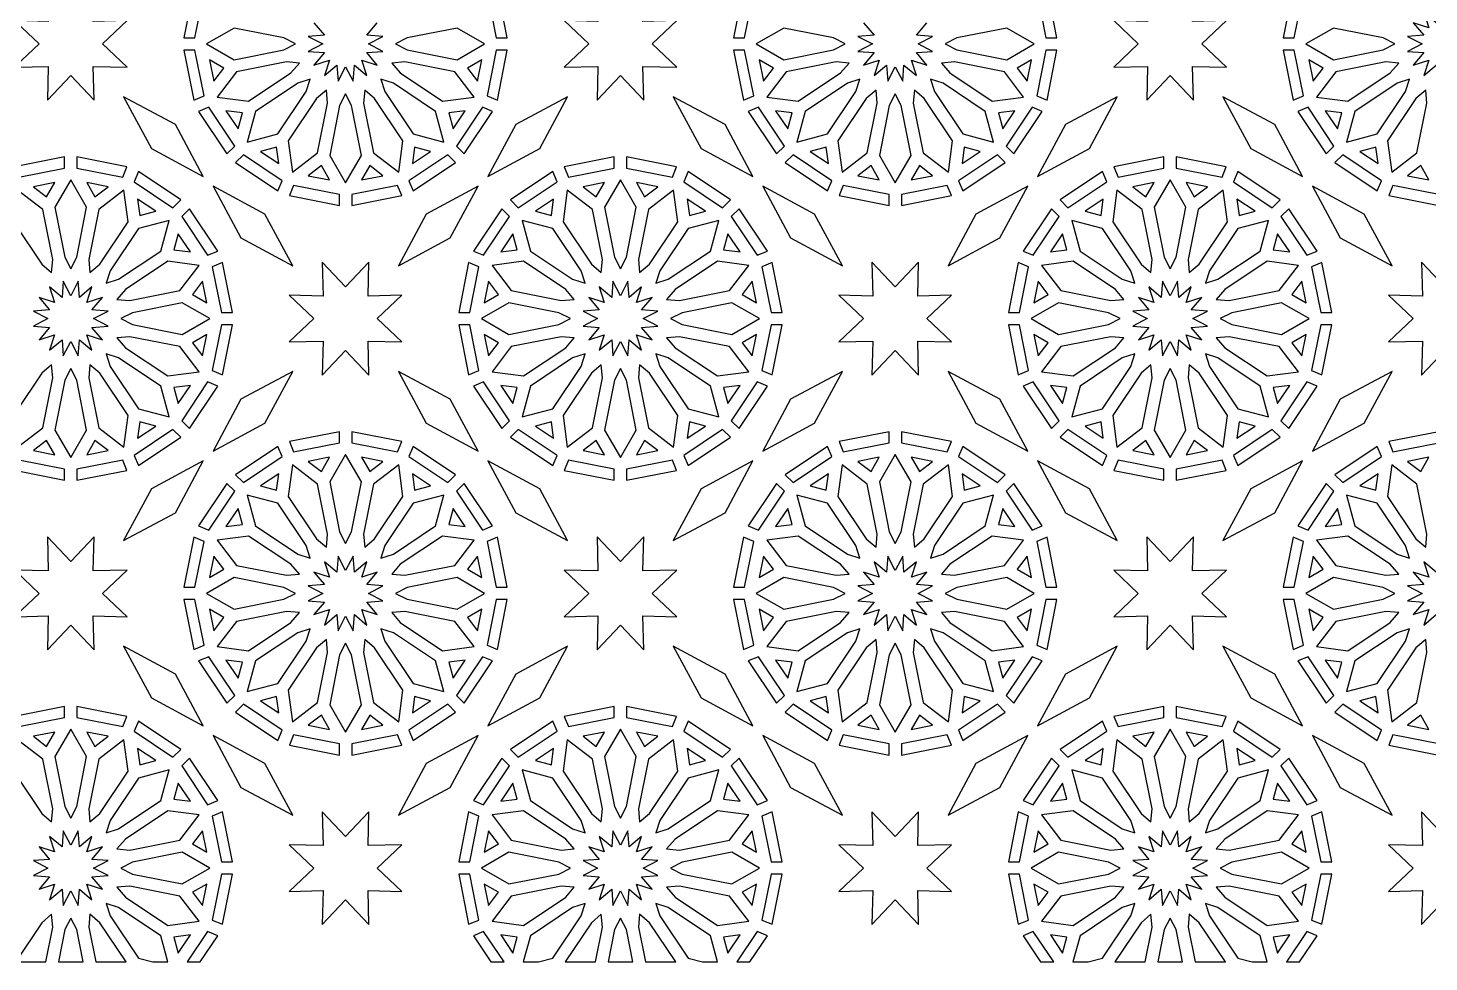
# Model space of a CAD drawing. Header units: millimetres. Extents: x 5 to 1085, y 1055 to 2435.
# Drawn here: x 184.2 to 541, y 1231 to 1469 of the extents above; entities that cross this region are included whole.
import ezdxf

# ---------------------------------------------------------------- set-up
doc = ezdxf.new("R2010")
doc.units = ezdxf.units.MM
doc.layers.add('CUT', color=1, linetype='CONTINUOUS')

msp = doc.modelspace()

# ---------------------------------------------------------------- linework, layer by layer
at = {"layer": 'CUT'}
for points in [[(181.16, 1458.976), (189.367, 1459.197), (189.134, 1450.548), (195.085, 1456.829), (201.036, 1450.548), (200.803, 1459.197), (209.452, 1458.964), (203.171, 1464.915), (209.452, 1470.866), (200.803, 1470.633), (201.036, 1479.282), (195.085, 1473.001), (189.134, 1479.282), (189.367, 1470.633), (181.16, 1470.854), (181.16, 1470.447), (186.999, 1464.915), (181.16, 1459.383)], [(226.709, 1466.49), (229.027, 1478.145), (226.428, 1479.223), (223.894, 1466.49)], [(306.276, 1466.49), (303.742, 1479.223), (301.143, 1478.145), (303.461, 1466.49)], [(335.085, 1456.829), (341.036, 1450.548), (340.803, 1459.197), (349.452, 1458.964), (343.171, 1464.915), (349.452, 1470.866), (340.803, 1470.633), (341.036, 1479.282), (335.085, 1473.001), (329.134, 1479.282), (329.367, 1470.633), (320.718, 1470.866), (326.999, 1464.915), (320.718, 1458.964), (329.367, 1459.197), (329.134, 1450.548)], [(366.709, 1466.49), (369.027, 1478.145), (366.428, 1479.223), (363.894, 1466.49)], [(446.276, 1466.49), (443.742, 1479.223), (441.143, 1478.145), (443.461, 1466.49)], [(475.085, 1456.829), (481.036, 1450.548), (480.803, 1459.197), (489.452, 1458.964), (483.171, 1464.915), (489.452, 1470.866), (480.803, 1470.633), (481.036, 1479.282), (475.085, 1473.001), (469.134, 1479.282), (469.367, 1470.633), (460.718, 1470.866), (466.999, 1464.915), (460.718, 1458.964), (469.367, 1459.197), (469.134, 1450.548)], [(506.709, 1466.49), (509.027, 1478.145), (506.428, 1479.223), (503.894, 1466.49)], [(249.397, 1466.429), (236.685, 1468.958), (229.681, 1464.915), (236.685, 1460.872), (249.397, 1463.401), (252.354, 1464.915)], [(280.773, 1463.401), (293.485, 1460.872), (300.489, 1464.915), (293.485, 1468.958), (280.773, 1466.429), (277.816, 1464.915)], [(389.397, 1466.429), (376.685, 1468.958), (369.681, 1464.915), (376.685, 1460.872), (389.397, 1463.401), (392.354, 1464.915)], [(420.773, 1463.401), (433.485, 1460.872), (440.489, 1464.915), (433.485, 1468.958), (420.773, 1466.429), (417.816, 1464.915)], [(529.397, 1466.429), (516.685, 1468.958), (509.681, 1464.915), (516.685, 1460.872), (529.397, 1463.401), (532.354, 1464.915)], [(229.027, 1451.685), (226.709, 1463.34), (223.894, 1463.34), (226.428, 1450.607)], [(303.742, 1450.607), (306.276, 1463.34), (303.461, 1463.34), (301.143, 1451.685)], [(369.027, 1451.685), (366.709, 1463.34), (363.894, 1463.34), (366.428, 1450.607)], [(443.742, 1450.607), (446.276, 1463.34), (443.461, 1463.34), (441.143, 1451.685)], [(509.027, 1451.685), (506.709, 1463.34), (503.894, 1463.34), (506.428, 1450.607)], [(231.5, 1455.4), (234.067, 1458.745), (230.416, 1460.853)], [(253.323, 1460.043), (250.012, 1460.311), (237.299, 1457.782), (232.377, 1451.366), (240.394, 1450.311), (251.172, 1457.513)], [(278.998, 1457.513), (289.776, 1450.311), (297.793, 1451.366), (292.871, 1457.782), (280.158, 1460.311), (276.847, 1460.043)], [(299.754, 1460.853), (296.103, 1458.745), (298.67, 1455.4)], [(371.5, 1455.4), (374.067, 1458.745), (370.416, 1460.853)], [(393.323, 1460.043), (390.012, 1460.311), (377.299, 1457.782), (372.377, 1451.366), (380.394, 1450.311), (391.172, 1457.513)], [(418.998, 1457.513), (429.776, 1450.311), (437.793, 1451.366), (432.871, 1457.782), (420.158, 1460.311), (416.847, 1460.043)], [(439.754, 1460.853), (436.103, 1458.745), (438.67, 1455.4)], [(511.5, 1455.4), (514.067, 1458.745), (510.416, 1460.853)], [(533.323, 1460.043), (530.012, 1460.311), (517.299, 1457.782), (512.377, 1451.366), (520.394, 1450.311), (531.172, 1457.513)], [(252.921, 1454.893), (242.144, 1447.692), (240.051, 1439.881), (247.862, 1441.974), (255.063, 1452.751), (256.083, 1455.913)], [(275.107, 1452.751), (282.308, 1441.974), (290.119, 1439.881), (288.026, 1447.692), (277.249, 1454.893), (274.087, 1455.913)], [(392.921, 1454.893), (382.144, 1447.692), (380.051, 1439.881), (387.862, 1441.974), (395.063, 1452.751), (396.083, 1455.913)], [(415.107, 1452.751), (422.308, 1441.974), (430.119, 1439.881), (428.026, 1447.692), (417.249, 1454.893), (414.087, 1455.913)], [(532.921, 1454.893), (522.144, 1447.692), (520.051, 1439.881), (527.862, 1441.974), (535.063, 1452.751), (536.083, 1455.913)], [(257.683, 1451.002), (250.481, 1440.224), (251.536, 1432.207), (257.952, 1437.129), (260.481, 1449.842), (260.213, 1453.153)], [(269.689, 1449.842), (272.218, 1437.129), (278.634, 1432.207), (279.689, 1440.224), (272.487, 1451.002), (269.957, 1453.153)], [(397.683, 1451.002), (390.481, 1440.224), (391.536, 1432.207), (397.952, 1437.129), (400.481, 1449.842), (400.213, 1453.153)], [(409.689, 1449.842), (412.218, 1437.129), (418.634, 1432.207), (419.689, 1440.224), (412.487, 1451.002), (409.957, 1453.153)], [(537.683, 1451.002), (530.481, 1440.224), (531.536, 1432.207), (537.952, 1437.129), (540.481, 1449.842), (540.213, 1453.153)], [(228.839, 1431.161), (221.734, 1444.359), (208.536, 1451.464), (215.641, 1438.266)], [(236.835, 1438.893), (230.233, 1448.774), (227.633, 1447.697), (234.846, 1436.903)], [(263.571, 1449.227), (261.042, 1436.515), (265.085, 1429.511), (269.128, 1436.515), (266.599, 1449.227), (265.085, 1452.184)], [(299.937, 1448.774), (293.335, 1438.893), (295.324, 1436.903), (302.537, 1447.697)], [(301.331, 1431.161), (314.529, 1438.266), (321.634, 1451.464), (308.436, 1444.359)], [(368.839, 1431.161), (361.734, 1444.359), (348.536, 1451.464), (355.641, 1438.266)], [(376.835, 1438.893), (370.233, 1448.774), (367.633, 1447.697), (374.846, 1436.903)], [(403.571, 1449.227), (401.042, 1436.515), (405.085, 1429.511), (409.128, 1436.515), (406.599, 1449.227), (405.085, 1452.184)], [(439.937, 1448.774), (433.335, 1438.893), (435.324, 1436.903), (442.537, 1447.697)], [(441.331, 1431.161), (454.529, 1438.266), (461.634, 1451.464), (448.436, 1444.359)], [(508.839, 1431.161), (501.734, 1444.359), (488.536, 1451.464), (495.641, 1438.266)], [(516.835, 1438.893), (510.233, 1448.774), (507.633, 1447.697), (514.846, 1436.903)], [(237.698, 1443.272), (238.789, 1447.345), (234.609, 1447.895)], [(295.561, 1447.895), (291.381, 1447.345), (292.472, 1443.272)], [(377.698, 1443.272), (378.789, 1447.345), (374.609, 1447.895)], [(435.561, 1447.895), (431.381, 1447.345), (432.472, 1443.272)], [(517.698, 1443.272), (518.789, 1447.345), (514.609, 1447.895)], [(248.065, 1434.439), (247.515, 1438.619), (243.442, 1437.528)], [(286.728, 1437.528), (282.655, 1438.619), (282.105, 1434.439)], [(388.065, 1434.439), (387.515, 1438.619), (383.442, 1437.528)], [(426.728, 1437.528), (422.655, 1438.619), (422.105, 1434.439)], [(528.065, 1434.439), (527.515, 1438.619), (523.442, 1437.528)], [(181.16, 1432.649), (181.855, 1430.973), (193.51, 1433.291), (193.51, 1436.106), (181.16, 1433.648)], [(209.393, 1433.572), (196.66, 1436.106), (196.66, 1433.291), (208.315, 1430.973)], [(248.944, 1430.063), (239.063, 1436.665), (237.073, 1434.676), (247.867, 1427.463)], [(291.107, 1436.665), (281.226, 1430.063), (282.303, 1427.463), (293.097, 1434.676)], [(333.51, 1436.106), (320.777, 1433.572), (321.855, 1430.973), (333.51, 1433.291)], [(349.393, 1433.572), (336.66, 1436.106), (336.66, 1433.291), (348.315, 1430.973)], [(388.944, 1430.063), (379.063, 1436.665), (377.073, 1434.676), (387.867, 1427.463)], [(431.107, 1436.665), (421.226, 1430.063), (422.303, 1427.463), (433.097, 1434.676)], [(473.51, 1436.106), (460.777, 1433.572), (461.855, 1430.973), (473.51, 1433.291)], [(489.393, 1433.572), (476.66, 1436.106), (476.66, 1433.291), (488.315, 1430.973)], [(528.944, 1430.063), (519.063, 1436.665), (517.073, 1434.676), (527.867, 1427.463)], [(223.097, 1425.154), (212.303, 1432.367), (211.226, 1429.767), (221.107, 1423.165)], [(261.023, 1430.246), (258.915, 1433.897), (255.57, 1431.33)], [(274.6, 1431.33), (271.255, 1433.897), (269.147, 1430.246)], [(309.063, 1423.165), (318.944, 1429.767), (317.867, 1432.367), (307.073, 1425.154)], [(363.097, 1425.154), (352.303, 1432.367), (351.226, 1429.767), (361.107, 1423.165)], [(401.023, 1430.246), (398.915, 1433.897), (395.57, 1431.33)], [(414.6, 1431.33), (411.255, 1433.897), (409.147, 1430.246)], [(449.063, 1423.165), (458.944, 1429.767), (457.867, 1432.367), (447.073, 1425.154)], [(503.097, 1425.154), (492.303, 1432.367), (491.226, 1429.767), (501.107, 1423.165)], [(541.023, 1430.246), (538.915, 1433.897), (535.57, 1431.33)], [(181.16, 1418.59), (187.683, 1408.828), (190.213, 1406.677), (190.481, 1409.988), (187.952, 1422.701), (181.536, 1427.623), (181.16, 1424.763)], [(191.023, 1429.584), (185.57, 1428.5), (188.915, 1425.933)], [(196.599, 1410.603), (199.128, 1423.315), (195.085, 1430.319), (191.042, 1423.315), (193.571, 1410.603), (195.085, 1407.646)], [(204.6, 1428.5), (199.147, 1429.584), (201.255, 1425.933)], [(202.487, 1408.828), (209.689, 1419.606), (208.634, 1427.623), (202.218, 1422.701), (199.689, 1409.988), (199.957, 1406.677)], [(231.331, 1428.669), (238.436, 1415.471), (251.634, 1408.366), (244.529, 1421.564)], [(263.51, 1426.539), (251.855, 1428.857), (250.777, 1426.258), (263.51, 1423.724)], [(278.315, 1428.857), (266.66, 1426.539), (266.66, 1423.724), (279.393, 1426.258)], [(298.839, 1428.669), (285.641, 1421.564), (278.536, 1408.366), (291.734, 1415.471)], [(330.481, 1409.988), (327.952, 1422.701), (321.536, 1427.623), (320.481, 1419.606), (327.683, 1408.828), (330.213, 1406.677)], [(331.023, 1429.584), (325.57, 1428.5), (328.915, 1425.933)], [(336.599, 1410.603), (339.128, 1423.315), (335.085, 1430.319), (331.042, 1423.315), (333.571, 1410.603), (335.085, 1407.646)], [(344.6, 1428.5), (339.147, 1429.584), (341.255, 1425.933)], [(342.487, 1408.828), (349.689, 1419.606), (348.634, 1427.623), (342.218, 1422.701), (339.689, 1409.988), (339.957, 1406.677)], [(371.331, 1428.669), (378.436, 1415.471), (391.634, 1408.366), (384.529, 1421.564)], [(403.51, 1426.539), (391.855, 1428.857), (390.777, 1426.258), (403.51, 1423.724)], [(418.315, 1428.857), (406.66, 1426.539), (406.66, 1423.724), (419.393, 1426.258)], [(438.839, 1428.669), (425.641, 1421.564), (418.536, 1408.366), (431.734, 1415.471)], [(470.481, 1409.988), (467.952, 1422.701), (461.536, 1427.623), (460.481, 1419.606), (467.683, 1408.828), (470.213, 1406.677)], [(471.023, 1429.584), (465.57, 1428.5), (468.915, 1425.933)], [(476.599, 1410.603), (479.128, 1423.315), (475.085, 1430.319), (471.042, 1423.315), (473.571, 1410.603), (475.085, 1407.646)], [(484.6, 1428.5), (479.147, 1429.584), (481.255, 1425.933)], [(482.487, 1408.828), (489.689, 1419.606), (488.634, 1427.623), (482.218, 1422.701), (479.689, 1409.988), (479.957, 1406.677)], [(511.331, 1428.669), (518.436, 1415.471), (531.634, 1408.366), (524.529, 1421.564)], [(543.51, 1426.539), (531.855, 1428.857), (530.777, 1426.258), (543.51, 1423.724)], [(212.105, 1425.391), (212.655, 1421.211), (216.728, 1422.302)], [(318.065, 1425.391), (313.442, 1422.302), (317.515, 1421.211)], [(352.105, 1425.391), (352.655, 1421.211), (356.728, 1422.302)], [(458.065, 1425.391), (453.442, 1422.302), (457.515, 1421.211)], [(492.105, 1425.391), (492.655, 1421.211), (496.728, 1422.302)], [(232.537, 1412.133), (225.324, 1422.927), (223.335, 1420.937), (229.937, 1411.056)], [(300.233, 1411.056), (306.835, 1420.937), (304.846, 1422.927), (297.633, 1412.133)], [(372.537, 1412.133), (365.324, 1422.927), (363.335, 1420.937), (369.937, 1411.056)], [(440.233, 1411.056), (446.835, 1420.937), (444.846, 1422.927), (437.633, 1412.133)], [(512.537, 1412.133), (505.324, 1422.927), (503.335, 1420.937), (509.937, 1411.056)], [(207.249, 1404.937), (218.026, 1412.138), (220.119, 1419.949), (212.308, 1417.856), (205.107, 1407.079), (204.087, 1403.917)], [(325.063, 1407.079), (317.862, 1417.856), (310.051, 1419.949), (312.144, 1412.138), (322.921, 1404.937), (326.083, 1403.917)], [(347.249, 1404.937), (358.026, 1412.138), (360.119, 1419.949), (352.308, 1417.856), (345.107, 1407.079), (344.087, 1403.917)], [(465.063, 1407.079), (457.862, 1417.856), (450.051, 1419.949), (452.144, 1412.138), (462.921, 1404.937), (466.083, 1403.917)], [(487.249, 1404.937), (498.026, 1412.138), (500.119, 1419.949), (492.308, 1417.856), (485.107, 1407.079), (484.087, 1403.917)], [(222.472, 1416.558), (221.381, 1412.485), (225.561, 1411.935)], [(307.698, 1416.558), (304.609, 1411.935), (308.789, 1412.485)], [(362.472, 1416.558), (361.381, 1412.485), (365.561, 1411.935)], [(447.698, 1416.558), (444.609, 1411.935), (448.789, 1412.485)], [(502.472, 1416.558), (501.381, 1412.485), (505.561, 1411.935)], [(210.158, 1399.519), (222.871, 1402.048), (227.793, 1408.464), (219.776, 1409.519), (208.998, 1402.317), (206.847, 1399.787)], [(321.172, 1402.317), (310.394, 1409.519), (302.377, 1408.464), (307.299, 1402.048), (320.012, 1399.519), (323.323, 1399.787)], [(350.158, 1399.519), (362.871, 1402.048), (367.793, 1408.464), (359.776, 1409.519), (348.998, 1402.317), (346.847, 1399.787)], [(461.172, 1402.317), (450.394, 1409.519), (442.377, 1408.464), (447.299, 1402.048), (460.012, 1399.519), (463.323, 1399.787)], [(490.158, 1399.519), (502.871, 1402.048), (507.793, 1408.464), (499.776, 1409.519), (488.998, 1402.317), (486.847, 1399.787)], [(236.276, 1396.49), (233.742, 1409.223), (231.143, 1408.145), (233.461, 1396.49)], [(265.085, 1386.829), (271.036, 1380.548), (270.803, 1389.197), (279.452, 1388.964), (273.171, 1394.915), (279.452, 1400.866), (270.803, 1400.633), (271.036, 1409.282), (265.085, 1403.001), (259.134, 1409.282), (259.367, 1400.633), (250.718, 1400.866), (256.999, 1394.915), (250.718, 1388.964), (259.367, 1389.197), (259.134, 1380.548)], [(296.709, 1396.49), (299.027, 1408.145), (296.428, 1409.223), (293.894, 1396.49)], [(376.276, 1396.49), (373.742, 1409.223), (371.143, 1408.145), (373.461, 1396.49)], [(405.085, 1386.829), (411.036, 1380.548), (410.803, 1389.197), (419.452, 1388.964), (413.171, 1394.915), (419.452, 1400.866), (410.803, 1400.633), (411.036, 1409.282), (405.085, 1403.001), (399.134, 1409.282), (399.367, 1400.633), (390.718, 1400.866), (396.999, 1394.915), (390.718, 1388.964), (399.367, 1389.197), (399.134, 1380.548)], [(436.709, 1396.49), (439.027, 1408.145), (436.428, 1409.223), (433.894, 1396.49)], [(516.276, 1396.49), (513.742, 1409.223), (511.143, 1408.145), (513.461, 1396.49)], [(545.085, 1386.829), (551.036, 1380.548), (550.803, 1389.197), (559.452, 1388.964), (553.171, 1394.915), (559.452, 1400.866), (550.803, 1400.633), (551.036, 1409.282), (545.085, 1403.001), (539.134, 1409.282), (539.367, 1400.633), (530.718, 1400.866), (536.999, 1394.915), (530.718, 1388.964), (539.367, 1389.197), (539.134, 1380.548)], [(195.085, 1389.091), (196.978, 1385.397), (197.313, 1389.535), (200.477, 1386.846), (199.203, 1390.797), (203.154, 1389.523), (200.465, 1392.687), (204.603, 1393.022), (200.909, 1394.915), (204.603, 1396.808), (200.465, 1397.143), (203.154, 1400.307), (199.203, 1399.033), (200.477, 1402.984), (197.313, 1400.295), (196.978, 1404.433), (195.085, 1400.739), (193.192, 1404.433), (192.857, 1400.295), (189.693, 1402.984), (190.967, 1399.033), (187.016, 1400.307), (189.705, 1397.143), (185.567, 1396.808), (189.261, 1394.915), (185.567, 1393.022), (189.705, 1392.687), (187.016, 1389.523), (190.967, 1390.797), (189.693, 1386.846), (192.857, 1389.535), (193.192, 1385.397)], [(228.67, 1404.43), (226.103, 1401.085), (229.754, 1398.977)], [(301.5, 1404.43), (300.416, 1398.977), (304.067, 1401.085)], [(335.085, 1389.091), (336.978, 1385.397), (337.313, 1389.535), (340.477, 1386.846), (339.203, 1390.797), (343.154, 1389.523), (340.465, 1392.687), (344.603, 1393.022), (340.909, 1394.915), (344.603, 1396.808), (340.465, 1397.143), (343.154, 1400.307), (339.203, 1399.033), (340.477, 1402.984), (337.313, 1400.295), (336.978, 1404.433), (335.085, 1400.739), (333.192, 1404.433), (332.857, 1400.295), (329.693, 1402.984), (330.967, 1399.033), (327.016, 1400.307), (329.705, 1397.143), (325.567, 1396.808), (329.261, 1394.915), (325.567, 1393.022), (329.705, 1392.687), (327.016, 1389.523), (330.967, 1390.797), (329.693, 1386.846), (332.857, 1389.535), (333.192, 1385.397)], [(368.67, 1404.43), (366.103, 1401.085), (369.754, 1398.977)], [(441.5, 1404.43), (440.416, 1398.977), (444.067, 1401.085)], [(475.085, 1389.091), (476.978, 1385.397), (477.313, 1389.535), (480.477, 1386.846), (479.203, 1390.797), (483.154, 1389.523), (480.465, 1392.687), (484.603, 1393.022), (480.909, 1394.915), (484.603, 1396.808), (480.465, 1397.143), (483.154, 1400.307), (479.203, 1399.033), (480.477, 1402.984), (477.313, 1400.295), (476.978, 1404.433), (475.085, 1400.739), (473.192, 1404.433), (472.857, 1400.295), (469.693, 1402.984), (470.967, 1399.033), (467.016, 1400.307), (469.705, 1397.143), (465.567, 1396.808), (469.261, 1394.915), (465.567, 1393.022), (469.705, 1392.687), (467.016, 1389.523), (470.967, 1390.797), (469.693, 1386.846), (472.857, 1389.535), (473.192, 1385.397)], [(508.67, 1404.43), (506.103, 1401.085), (509.754, 1398.977)], [(210.773, 1393.401), (223.485, 1390.872), (230.489, 1394.915), (223.485, 1398.958), (210.773, 1396.429), (207.816, 1394.915)], [(319.397, 1396.429), (306.685, 1398.958), (299.681, 1394.915), (306.685, 1390.872), (319.397, 1393.401), (322.354, 1394.915)], [(350.773, 1393.401), (363.485, 1390.872), (370.489, 1394.915), (363.485, 1398.958), (350.773, 1396.429), (347.816, 1394.915)], [(459.397, 1396.429), (446.685, 1398.958), (439.681, 1394.915), (446.685, 1390.872), (459.397, 1393.401), (462.354, 1394.915)], [(490.773, 1393.401), (503.485, 1390.872), (510.489, 1394.915), (503.485, 1398.958), (490.773, 1396.429), (487.816, 1394.915)], [(233.742, 1380.607), (236.276, 1393.34), (233.461, 1393.34), (231.143, 1381.685)], [(299.027, 1381.685), (296.709, 1393.34), (293.894, 1393.34), (296.428, 1380.607)], [(373.742, 1380.607), (376.276, 1393.34), (373.461, 1393.34), (371.143, 1381.685)], [(439.027, 1381.685), (436.709, 1393.34), (433.894, 1393.34), (436.428, 1380.607)], [(513.742, 1380.607), (516.276, 1393.34), (513.461, 1393.34), (511.143, 1381.685)], [(208.998, 1387.513), (219.776, 1380.311), (227.793, 1381.366), (222.871, 1387.782), (210.158, 1390.311), (206.847, 1390.043)], [(229.754, 1390.853), (226.103, 1388.745), (228.67, 1385.4)], [(301.5, 1385.4), (304.067, 1388.745), (300.416, 1390.853)], [(323.323, 1390.043), (320.012, 1390.311), (307.299, 1387.782), (302.377, 1381.366), (310.394, 1380.311), (321.172, 1387.513)], [(348.998, 1387.513), (359.776, 1380.311), (367.793, 1381.366), (362.871, 1387.782), (350.158, 1390.311), (346.847, 1390.043)], [(369.754, 1390.853), (366.103, 1388.745), (368.67, 1385.4)], [(441.5, 1385.4), (444.067, 1388.745), (440.416, 1390.853)], [(463.323, 1390.043), (460.012, 1390.311), (447.299, 1387.782), (442.377, 1381.366), (450.394, 1380.311), (461.172, 1387.513)], [(488.998, 1387.513), (499.776, 1380.311), (507.793, 1381.366), (502.871, 1387.782), (490.158, 1390.311), (486.847, 1390.043)], [(509.754, 1390.853), (506.103, 1388.745), (508.67, 1385.4)], [(205.107, 1382.751), (212.308, 1371.974), (220.119, 1369.881), (218.026, 1377.692), (207.249, 1384.893), (204.087, 1385.913)], [(322.921, 1384.893), (312.144, 1377.692), (310.051, 1369.881), (317.862, 1371.974), (325.063, 1382.751), (326.083, 1385.913)], [(345.107, 1382.751), (352.308, 1371.974), (360.119, 1369.881), (358.026, 1377.692), (347.249, 1384.893), (344.087, 1385.913)], [(462.921, 1384.893), (452.144, 1377.692), (450.051, 1369.881), (457.862, 1371.974), (465.063, 1382.751), (466.083, 1385.913)], [(485.107, 1382.751), (492.308, 1371.974), (500.119, 1369.881), (498.026, 1377.692), (487.249, 1384.893), (484.087, 1385.913)], [(181.16, 1365.067), (181.536, 1362.207), (187.952, 1367.129), (190.481, 1379.842), (190.213, 1383.153), (187.683, 1381.002), (181.16, 1371.24)], [(193.571, 1379.227), (191.042, 1366.515), (195.085, 1359.511), (199.128, 1366.515), (196.599, 1379.227), (195.085, 1382.184)], [(199.689, 1379.842), (202.218, 1367.129), (208.634, 1362.207), (209.689, 1370.224), (202.487, 1381.002), (199.957, 1383.153)], [(231.331, 1361.161), (244.529, 1368.266), (251.634, 1381.464), (238.436, 1374.359)], [(298.839, 1361.161), (291.734, 1374.359), (278.536, 1381.464), (285.641, 1368.266)], [(327.683, 1381.002), (320.481, 1370.224), (321.536, 1362.207), (327.952, 1367.129), (330.481, 1379.842), (330.213, 1383.153)], [(333.571, 1379.227), (331.042, 1366.515), (335.085, 1359.511), (339.128, 1366.515), (336.599, 1379.227), (335.085, 1382.184)], [(339.689, 1379.842), (342.218, 1367.129), (348.634, 1362.207), (349.689, 1370.224), (342.487, 1381.002), (339.957, 1383.153)], [(371.331, 1361.161), (384.529, 1368.266), (391.634, 1381.464), (378.436, 1374.359)], [(438.839, 1361.161), (431.734, 1374.359), (418.536, 1381.464), (425.641, 1368.266)], [(467.683, 1381.002), (460.481, 1370.224), (461.536, 1362.207), (467.952, 1367.129), (470.481, 1379.842), (470.213, 1383.153)], [(473.571, 1379.227), (471.042, 1366.515), (475.085, 1359.511), (479.128, 1366.515), (476.599, 1379.227), (475.085, 1382.184)], [(479.689, 1379.842), (482.218, 1367.129), (488.634, 1362.207), (489.689, 1370.224), (482.487, 1381.002), (479.957, 1383.153)], [(511.331, 1361.161), (524.529, 1368.266), (531.634, 1381.464), (518.436, 1374.359)], [(225.561, 1377.895), (221.381, 1377.345), (222.472, 1373.272)], [(229.937, 1378.774), (223.335, 1368.893), (225.324, 1366.903), (232.537, 1377.697)], [(306.835, 1368.893), (300.233, 1378.774), (297.633, 1377.697), (304.846, 1366.903)], [(307.698, 1373.272), (308.789, 1377.345), (304.609, 1377.895)], [(365.561, 1377.895), (361.381, 1377.345), (362.472, 1373.272)], [(369.937, 1378.774), (363.335, 1368.893), (365.324, 1366.903), (372.537, 1377.697)], [(446.835, 1368.893), (440.233, 1378.774), (437.633, 1377.697), (444.846, 1366.903)], [(447.698, 1373.272), (448.789, 1377.345), (444.609, 1377.895)], [(505.561, 1377.895), (501.381, 1377.345), (502.472, 1373.272)], [(509.937, 1378.774), (503.335, 1368.893), (505.324, 1366.903), (512.537, 1377.697)], [(221.107, 1366.665), (211.226, 1360.063), (212.303, 1357.463), (223.097, 1364.676)], [(216.728, 1367.528), (212.655, 1368.619), (212.105, 1364.439)], [(318.944, 1360.063), (309.063, 1366.665), (307.073, 1364.676), (317.867, 1357.463)], [(318.065, 1364.439), (317.515, 1368.619), (313.442, 1367.528)], [(361.107, 1366.665), (351.226, 1360.063), (352.303, 1357.463), (363.097, 1364.676)], [(356.728, 1367.528), (352.655, 1368.619), (352.105, 1364.439)], [(458.944, 1360.063), (449.063, 1366.665), (447.073, 1364.676), (457.867, 1357.463)], [(458.065, 1364.439), (457.515, 1368.619), (453.442, 1367.528)], [(501.107, 1366.665), (491.226, 1360.063), (492.303, 1357.463), (503.097, 1364.676)], [(496.728, 1367.528), (492.655, 1368.619), (492.105, 1364.439)], [(191.023, 1360.246), (188.915, 1363.897), (185.57, 1361.33)], [(204.6, 1361.33), (201.255, 1363.897), (199.147, 1360.246)], [(263.51, 1366.106), (250.777, 1363.572), (251.855, 1360.973), (263.51, 1363.291)], [(279.393, 1363.572), (266.66, 1366.106), (266.66, 1363.291), (278.315, 1360.973)], [(331.023, 1360.246), (328.915, 1363.897), (325.57, 1361.33)], [(344.6, 1361.33), (341.255, 1363.897), (339.147, 1360.246)], [(403.51, 1366.106), (390.777, 1363.572), (391.855, 1360.973), (403.51, 1363.291)], [(419.393, 1363.572), (406.66, 1366.106), (406.66, 1363.291), (418.315, 1360.973)], [(471.023, 1360.246), (468.915, 1363.897), (465.57, 1361.33)], [(484.6, 1361.33), (481.255, 1363.897), (479.147, 1360.246)], [(543.51, 1366.106), (530.777, 1363.572), (531.855, 1360.973), (543.51, 1363.291)], [(239.063, 1353.165), (248.944, 1359.767), (247.867, 1362.367), (237.073, 1355.154)], [(261.023, 1359.584), (255.57, 1358.5), (258.915, 1355.933)], [(266.599, 1340.603), (269.128, 1353.315), (265.085, 1360.319), (261.042, 1353.315), (263.571, 1340.603), (265.085, 1337.646)], [(274.6, 1358.5), (269.147, 1359.584), (271.255, 1355.933)], [(293.097, 1355.154), (282.303, 1362.367), (281.226, 1359.767), (291.107, 1353.165)], [(379.063, 1353.165), (388.944, 1359.767), (387.867, 1362.367), (377.073, 1355.154)], [(401.023, 1359.584), (395.57, 1358.5), (398.915, 1355.933)], [(406.599, 1340.603), (409.128, 1353.315), (405.085, 1360.319), (401.042, 1353.315), (403.571, 1340.603), (405.085, 1337.646)], [(414.6, 1358.5), (409.147, 1359.584), (411.255, 1355.933)], [(433.097, 1355.154), (422.303, 1362.367), (421.226, 1359.767), (431.107, 1353.165)], [(519.063, 1353.165), (528.944, 1359.767), (527.867, 1362.367), (517.073, 1355.154)], [(541.023, 1359.584), (535.57, 1358.5), (538.915, 1355.933)], [(181.16, 1356.182), (193.51, 1353.724), (193.51, 1356.539), (181.855, 1358.857), (181.16, 1357.181)], [(208.315, 1358.857), (196.66, 1356.539), (196.66, 1353.724), (209.393, 1356.258)], [(228.839, 1358.669), (215.641, 1351.564), (208.536, 1338.366), (221.734, 1345.471)], [(260.481, 1339.988), (257.952, 1352.701), (251.536, 1357.623), (250.481, 1349.606), (257.683, 1338.828), (260.213, 1336.677)], [(272.487, 1338.828), (279.689, 1349.606), (278.634, 1357.623), (272.218, 1352.701), (269.689, 1339.988), (269.957, 1336.677)], [(301.331, 1358.669), (308.436, 1345.471), (321.634, 1338.366), (314.529, 1351.564)], [(333.51, 1356.539), (321.855, 1358.857), (320.777, 1356.258), (333.51, 1353.724)], [(348.315, 1358.857), (336.66, 1356.539), (336.66, 1353.724), (349.393, 1356.258)], [(368.839, 1358.669), (355.641, 1351.564), (348.536, 1338.366), (361.734, 1345.471)], [(400.481, 1339.988), (397.952, 1352.701), (391.536, 1357.623), (390.481, 1349.606), (397.683, 1338.828), (400.213, 1336.677)], [(412.487, 1338.828), (419.689, 1349.606), (418.634, 1357.623), (412.218, 1352.701), (409.689, 1339.988), (409.957, 1336.677)], [(441.331, 1358.669), (448.436, 1345.471), (461.634, 1338.366), (454.529, 1351.564)], [(473.51, 1356.539), (461.855, 1358.857), (460.777, 1356.258), (473.51, 1353.724)], [(488.315, 1358.857), (476.66, 1356.539), (476.66, 1353.724), (489.393, 1356.258)], [(508.839, 1358.669), (495.641, 1351.564), (488.536, 1338.366), (501.734, 1345.471)], [(540.481, 1339.988), (537.952, 1352.701), (531.536, 1357.623), (530.481, 1349.606), (537.683, 1338.828), (540.213, 1336.677)], [(230.233, 1341.056), (236.835, 1350.937), (234.846, 1352.927), (227.633, 1342.133)], [(248.065, 1355.391), (243.442, 1352.302), (247.515, 1351.211)], [(282.105, 1355.391), (282.655, 1351.211), (286.728, 1352.302)], [(302.537, 1342.133), (295.324, 1352.927), (293.335, 1350.937), (299.937, 1341.056)], [(370.233, 1341.056), (376.835, 1350.937), (374.846, 1352.927), (367.633, 1342.133)], [(388.065, 1355.391), (383.442, 1352.302), (387.515, 1351.211)], [(422.105, 1355.391), (422.655, 1351.211), (426.728, 1352.302)], [(442.537, 1342.133), (435.324, 1352.927), (433.335, 1350.937), (439.937, 1341.056)], [(510.233, 1341.056), (516.835, 1350.937), (514.846, 1352.927), (507.633, 1342.133)], [(528.065, 1355.391), (523.442, 1352.302), (527.515, 1351.211)], [(255.063, 1337.079), (247.862, 1347.856), (240.051, 1349.949), (242.144, 1342.138), (252.921, 1334.937), (256.083, 1333.917)], [(277.249, 1334.937), (288.026, 1342.138), (290.119, 1349.949), (282.308, 1347.856), (275.107, 1337.079), (274.087, 1333.917)], [(395.063, 1337.079), (387.862, 1347.856), (380.051, 1349.949), (382.144, 1342.138), (392.921, 1334.937), (396.083, 1333.917)], [(417.249, 1334.937), (428.026, 1342.138), (430.119, 1349.949), (422.308, 1347.856), (415.107, 1337.079), (414.087, 1333.917)], [(535.063, 1337.079), (527.862, 1347.856), (520.051, 1349.949), (522.144, 1342.138), (532.921, 1334.937), (536.083, 1333.917)], [(237.698, 1346.558), (234.609, 1341.935), (238.789, 1342.485)], [(292.472, 1346.558), (291.381, 1342.485), (295.561, 1341.935)], [(377.698, 1346.558), (374.609, 1341.935), (378.789, 1342.485)], [(432.472, 1346.558), (431.381, 1342.485), (435.561, 1341.935)], [(517.698, 1346.558), (514.609, 1341.935), (518.789, 1342.485)], [(181.16, 1318.976), (189.367, 1319.197), (189.134, 1310.548), (195.085, 1316.829), (201.036, 1310.548), (200.803, 1319.197), (209.452, 1318.964), (203.171, 1324.915), (209.452, 1330.866), (200.803, 1330.633), (201.036, 1339.282), (195.085, 1333.001), (189.134, 1339.282), (189.367, 1330.633), (181.16, 1330.854), (181.16, 1330.447), (186.999, 1324.915), (181.16, 1319.383)], [(226.709, 1326.49), (229.027, 1338.145), (226.428, 1339.223), (223.894, 1326.49)], [(251.172, 1332.317), (240.394, 1339.519), (232.377, 1338.464), (237.299, 1332.048), (250.012, 1329.519), (253.323, 1329.787)], [(280.158, 1329.519), (292.871, 1332.048), (297.793, 1338.464), (289.776, 1339.519), (278.998, 1332.317), (276.847, 1329.787)], [(306.276, 1326.49), (303.742, 1339.223), (301.143, 1338.145), (303.461, 1326.49)], [(335.085, 1316.829), (341.036, 1310.548), (340.803, 1319.197), (349.452, 1318.964), (343.171, 1324.915), (349.452, 1330.866), (340.803, 1330.633), (341.036, 1339.282), (335.085, 1333.001), (329.134, 1339.282), (329.367, 1330.633), (320.718, 1330.866), (326.999, 1324.915), (320.718, 1318.964), (329.367, 1319.197), (329.134, 1310.548)], [(366.709, 1326.49), (369.027, 1338.145), (366.428, 1339.223), (363.894, 1326.49)], [(391.172, 1332.317), (380.394, 1339.519), (372.377, 1338.464), (377.299, 1332.048), (390.012, 1329.519), (393.323, 1329.787)], [(420.158, 1329.519), (432.871, 1332.048), (437.793, 1338.464), (429.776, 1339.519), (418.998, 1332.317), (416.847, 1329.787)], [(446.276, 1326.49), (443.742, 1339.223), (441.143, 1338.145), (443.461, 1326.49)], [(475.085, 1316.829), (481.036, 1310.548), (480.803, 1319.197), (489.452, 1318.964), (483.171, 1324.915), (489.452, 1330.866), (480.803, 1330.633), (481.036, 1339.282), (475.085, 1333.001), (469.134, 1339.282), (469.367, 1330.633), (460.718, 1330.866), (466.999, 1324.915), (460.718, 1318.964), (469.367, 1319.197), (469.134, 1310.548)], [(506.709, 1326.49), (509.027, 1338.145), (506.428, 1339.223), (503.894, 1326.49)], [(531.172, 1332.317), (520.394, 1339.519), (512.377, 1338.464), (517.299, 1332.048), (530.012, 1329.519), (533.323, 1329.787)], [(231.5, 1334.43), (230.416, 1328.977), (234.067, 1331.085)], [(265.085, 1319.091), (266.978, 1315.397), (267.313, 1319.535), (270.477, 1316.846), (269.203, 1320.797), (273.154, 1319.523), (270.465, 1322.687), (274.603, 1323.022), (270.909, 1324.915), (274.603, 1326.808), (270.465, 1327.143), (273.154, 1330.307), (269.203, 1329.033), (270.477, 1332.984), (267.313, 1330.295), (266.978, 1334.433), (265.085, 1330.739), (263.192, 1334.433), (262.857, 1330.295), (259.693, 1332.984), (260.967, 1329.033), (257.016, 1330.307), (259.705, 1327.143), (255.567, 1326.808), (259.261, 1324.915), (255.567, 1323.022), (259.705, 1322.687), (257.016, 1319.523), (260.967, 1320.797), (259.693, 1316.846), (262.857, 1319.535), (263.192, 1315.397)], [(298.67, 1334.43), (296.103, 1331.085), (299.754, 1328.977)], [(371.5, 1334.43), (370.416, 1328.977), (374.067, 1331.085)], [(405.085, 1319.091), (406.978, 1315.397), (407.313, 1319.535), (410.477, 1316.846), (409.203, 1320.797), (413.154, 1319.523), (410.465, 1322.687), (414.603, 1323.022), (410.909, 1324.915), (414.603, 1326.808), (410.465, 1327.143), (413.154, 1330.307), (409.203, 1329.033), (410.477, 1332.984), (407.313, 1330.295), (406.978, 1334.433), (405.085, 1330.739), (403.192, 1334.433), (402.857, 1330.295), (399.693, 1332.984), (400.967, 1329.033), (397.016, 1330.307), (399.705, 1327.143), (395.567, 1326.808), (399.261, 1324.915), (395.567, 1323.022), (399.705, 1322.687), (397.016, 1319.523), (400.967, 1320.797), (399.693, 1316.846), (402.857, 1319.535), (403.192, 1315.397)], [(438.67, 1334.43), (436.103, 1331.085), (439.754, 1328.977)], [(511.5, 1334.43), (510.416, 1328.977), (514.067, 1331.085)], [(249.397, 1326.429), (236.685, 1328.958), (229.681, 1324.915), (236.685, 1320.872), (249.397, 1323.401), (252.354, 1324.915)], [(280.773, 1323.401), (293.485, 1320.872), (300.489, 1324.915), (293.485, 1328.958), (280.773, 1326.429), (277.816, 1324.915)], [(389.397, 1326.429), (376.685, 1328.958), (369.681, 1324.915), (376.685, 1320.872), (389.397, 1323.401), (392.354, 1324.915)], [(420.773, 1323.401), (433.485, 1320.872), (440.489, 1324.915), (433.485, 1328.958), (420.773, 1326.429), (417.816, 1324.915)], [(529.397, 1326.429), (516.685, 1328.958), (509.681, 1324.915), (516.685, 1320.872), (529.397, 1323.401), (532.354, 1324.915)], [(229.027, 1311.685), (226.709, 1323.34), (223.894, 1323.34), (226.428, 1310.607)], [(231.5, 1315.4), (234.067, 1318.745), (230.416, 1320.853)], [(253.323, 1320.043), (250.012, 1320.311), (237.299, 1317.782), (232.377, 1311.366), (240.394, 1310.311), (251.172, 1317.513)], [(278.998, 1317.513), (289.776, 1310.311), (297.793, 1311.366), (292.871, 1317.782), (280.158, 1320.311), (276.847, 1320.043)], [(299.754, 1320.853), (296.103, 1318.745), (298.67, 1315.4)], [(303.742, 1310.607), (306.276, 1323.34), (303.461, 1323.34), (301.143, 1311.685)], [(369.027, 1311.685), (366.709, 1323.34), (363.894, 1323.34), (366.428, 1310.607)], [(371.5, 1315.4), (374.067, 1318.745), (370.416, 1320.853)], [(393.323, 1320.043), (390.012, 1320.311), (377.299, 1317.782), (372.377, 1311.366), (380.394, 1310.311), (391.172, 1317.513)], [(418.998, 1317.513), (429.776, 1310.311), (437.793, 1311.366), (432.871, 1317.782), (420.158, 1320.311), (416.847, 1320.043)], [(439.754, 1320.853), (436.103, 1318.745), (438.67, 1315.4)], [(443.742, 1310.607), (446.276, 1323.34), (443.461, 1323.34), (441.143, 1311.685)], [(509.027, 1311.685), (506.709, 1323.34), (503.894, 1323.34), (506.428, 1310.607)], [(511.5, 1315.4), (514.067, 1318.745), (510.416, 1320.853)], [(533.323, 1320.043), (530.012, 1320.311), (517.299, 1317.782), (512.377, 1311.366), (520.394, 1310.311), (531.172, 1317.513)], [(252.921, 1314.893), (242.144, 1307.692), (240.051, 1299.881), (247.862, 1301.974), (255.063, 1312.751), (256.083, 1315.913)], [(257.683, 1311.002), (250.481, 1300.224), (251.536, 1292.207), (257.952, 1297.129), (260.481, 1309.842), (260.213, 1313.153)], [(269.689, 1309.842), (272.218, 1297.129), (278.634, 1292.207), (279.689, 1300.224), (272.487, 1311.002), (269.957, 1313.153)], [(275.107, 1312.751), (282.308, 1301.974), (290.119, 1299.881), (288.026, 1307.692), (277.249, 1314.893), (274.087, 1315.913)], [(392.921, 1314.893), (382.144, 1307.692), (380.051, 1299.881), (387.862, 1301.974), (395.063, 1312.751), (396.083, 1315.913)], [(397.683, 1311.002), (390.481, 1300.224), (391.536, 1292.207), (397.952, 1297.129), (400.481, 1309.842), (400.213, 1313.153)], [(409.689, 1309.842), (412.218, 1297.129), (418.634, 1292.207), (419.689, 1300.224), (412.487, 1311.002), (409.957, 1313.153)], [(415.107, 1312.751), (422.308, 1301.974), (430.119, 1299.881), (428.026, 1307.692), (417.249, 1314.893), (414.087, 1315.913)], [(532.921, 1314.893), (522.144, 1307.692), (520.051, 1299.881), (527.862, 1301.974), (535.063, 1312.751), (536.083, 1315.913)], [(537.683, 1311.002), (530.481, 1300.224), (531.536, 1292.207), (537.952, 1297.129), (540.481, 1309.842), (540.213, 1313.153)], [(228.839, 1291.161), (221.734, 1304.359), (208.536, 1311.464), (215.641, 1298.266)], [(263.571, 1309.227), (261.042, 1296.515), (265.085, 1289.511), (269.128, 1296.515), (266.599, 1309.227), (265.085, 1312.184)], [(301.331, 1291.161), (314.529, 1298.266), (321.634, 1311.464), (308.436, 1304.359)], [(368.839, 1291.161), (361.734, 1304.359), (348.536, 1311.464), (355.641, 1298.266)], [(403.571, 1309.227), (401.042, 1296.515), (405.085, 1289.511), (409.128, 1296.515), (406.599, 1309.227), (405.085, 1312.184)], [(441.331, 1291.161), (454.529, 1298.266), (461.634, 1311.464), (448.436, 1304.359)], [(508.839, 1291.161), (501.734, 1304.359), (488.536, 1311.464), (495.641, 1298.266)], [(236.835, 1298.893), (230.233, 1308.774), (227.633, 1307.697), (234.846, 1296.903)], [(237.698, 1303.272), (238.789, 1307.345), (234.609, 1307.895)], [(295.561, 1307.895), (291.381, 1307.345), (292.472, 1303.272)], [(299.937, 1308.774), (293.335, 1298.893), (295.324, 1296.903), (302.537, 1307.697)], [(376.835, 1298.893), (370.233, 1308.774), (367.633, 1307.697), (374.846, 1296.903)], [(377.698, 1303.272), (378.789, 1307.345), (374.609, 1307.895)], [(435.561, 1307.895), (431.381, 1307.345), (432.472, 1303.272)], [(439.937, 1308.774), (433.335, 1298.893), (435.324, 1296.903), (442.537, 1307.697)], [(516.835, 1298.893), (510.233, 1308.774), (507.633, 1307.697), (514.846, 1296.903)], [(517.698, 1303.272), (518.789, 1307.345), (514.609, 1307.895)], [(181.16, 1292.649), (181.855, 1290.973), (193.51, 1293.291), (193.51, 1296.106), (181.16, 1293.648)], [(209.393, 1293.572), (196.66, 1296.106), (196.66, 1293.291), (208.315, 1290.973)], [(248.944, 1290.063), (239.063, 1296.665), (237.073, 1294.676), (247.867, 1287.463)], [(248.065, 1294.439), (247.515, 1298.619), (243.442, 1297.528)], [(291.107, 1296.665), (281.226, 1290.063), (282.303, 1287.463), (293.097, 1294.676)], [(286.728, 1297.528), (282.655, 1298.619), (282.105, 1294.439)], [(333.51, 1296.106), (320.777, 1293.572), (321.855, 1290.973), (333.51, 1293.291)], [(349.393, 1293.572), (336.66, 1296.106), (336.66, 1293.291), (348.315, 1290.973)], [(388.944, 1290.063), (379.063, 1296.665), (377.073, 1294.676), (387.867, 1287.463)], [(388.065, 1294.439), (387.515, 1298.619), (383.442, 1297.528)], [(431.107, 1296.665), (421.226, 1290.063), (422.303, 1287.463), (433.097, 1294.676)], [(426.728, 1297.528), (422.655, 1298.619), (422.105, 1294.439)], [(473.51, 1296.106), (460.777, 1293.572), (461.855, 1290.973), (473.51, 1293.291)], [(489.393, 1293.572), (476.66, 1296.106), (476.66, 1293.291), (488.315, 1290.973)], [(528.944, 1290.063), (519.063, 1296.665), (517.073, 1294.676), (527.867, 1287.463)], [(528.065, 1294.439), (527.515, 1298.619), (523.442, 1297.528)], [(223.097, 1285.154), (212.303, 1292.367), (211.226, 1289.767), (221.107, 1283.165)], [(261.023, 1290.246), (258.915, 1293.897), (255.57, 1291.33)], [(274.6, 1291.33), (271.255, 1293.897), (269.147, 1290.246)], [(309.063, 1283.165), (318.944, 1289.767), (317.867, 1292.367), (307.073, 1285.154)], [(363.097, 1285.154), (352.303, 1292.367), (351.226, 1289.767), (361.107, 1283.165)], [(401.023, 1290.246), (398.915, 1293.897), (395.57, 1291.33)], [(414.6, 1291.33), (411.255, 1293.897), (409.147, 1290.246)], [(449.063, 1283.165), (458.944, 1289.767), (457.867, 1292.367), (447.073, 1285.154)], [(503.097, 1285.154), (492.303, 1292.367), (491.226, 1289.767), (501.107, 1283.165)], [(541.023, 1290.246), (538.915, 1293.897), (535.57, 1291.33)], [(191.023, 1289.584), (185.57, 1288.5), (188.915, 1285.933)], [(196.599, 1270.603), (199.128, 1283.315), (195.085, 1290.319), (191.042, 1283.315), (193.571, 1270.603), (195.085, 1267.646)], [(204.6, 1288.5), (199.147, 1289.584), (201.255, 1285.933)], [(231.331, 1288.669), (238.436, 1275.471), (251.634, 1268.366), (244.529, 1281.564)], [(263.51, 1286.539), (251.855, 1288.857), (250.777, 1286.258), (263.51, 1283.724)], [(278.315, 1288.857), (266.66, 1286.539), (266.66, 1283.724), (279.393, 1286.258)], [(298.839, 1288.669), (285.641, 1281.564), (278.536, 1268.366), (291.734, 1275.471)], [(331.023, 1289.584), (325.57, 1288.5), (328.915, 1285.933)], [(336.599, 1270.603), (339.128, 1283.315), (335.085, 1290.319), (331.042, 1283.315), (333.571, 1270.603), (335.085, 1267.646)], [(344.6, 1288.5), (339.147, 1289.584), (341.255, 1285.933)], [(371.331, 1288.669), (378.436, 1275.471), (391.634, 1268.366), (384.529, 1281.564)], [(403.51, 1286.539), (391.855, 1288.857), (390.777, 1286.258), (403.51, 1283.724)], [(418.315, 1288.857), (406.66, 1286.539), (406.66, 1283.724), (419.393, 1286.258)], [(438.839, 1288.669), (425.641, 1281.564), (418.536, 1268.366), (431.734, 1275.471)], [(471.023, 1289.584), (465.57, 1288.5), (468.915, 1285.933)], [(476.599, 1270.603), (479.128, 1283.315), (475.085, 1290.319), (471.042, 1283.315), (473.571, 1270.603), (475.085, 1267.646)], [(484.6, 1288.5), (479.147, 1289.584), (481.255, 1285.933)], [(511.331, 1288.669), (518.436, 1275.471), (531.634, 1268.366), (524.529, 1281.564)], [(543.51, 1286.539), (531.855, 1288.857), (530.777, 1286.258), (543.51, 1283.724)], [(181.16, 1278.59), (187.683, 1268.828), (190.213, 1266.677), (190.481, 1269.988), (187.952, 1282.701), (181.536, 1287.623), (181.16, 1284.763)], [(202.487, 1268.828), (209.689, 1279.606), (208.634, 1287.623), (202.218, 1282.701), (199.689, 1269.988), (199.957, 1266.677)], [(212.105, 1285.391), (212.655, 1281.211), (216.728, 1282.302)], [(318.065, 1285.391), (313.442, 1282.302), (317.515, 1281.211)], [(330.481, 1269.988), (327.952, 1282.701), (321.536, 1287.623), (320.481, 1279.606), (327.683, 1268.828), (330.213, 1266.677)], [(342.487, 1268.828), (349.689, 1279.606), (348.634, 1287.623), (342.218, 1282.701), (339.689, 1269.988), (339.957, 1266.677)], [(352.105, 1285.391), (352.655, 1281.211), (356.728, 1282.302)], [(458.065, 1285.391), (453.442, 1282.302), (457.515, 1281.211)], [(470.481, 1269.988), (467.952, 1282.701), (461.536, 1287.623), (460.481, 1279.606), (467.683, 1268.828), (470.213, 1266.677)], [(482.487, 1268.828), (489.689, 1279.606), (488.634, 1287.623), (482.218, 1282.701), (479.689, 1269.988), (479.957, 1266.677)], [(492.105, 1285.391), (492.655, 1281.211), (496.728, 1282.302)], [(232.537, 1272.133), (225.324, 1282.927), (223.335, 1280.937), (229.937, 1271.056)], [(300.233, 1271.056), (306.835, 1280.937), (304.846, 1282.927), (297.633, 1272.133)], [(372.537, 1272.133), (365.324, 1282.927), (363.335, 1280.937), (369.937, 1271.056)], [(440.233, 1271.056), (446.835, 1280.937), (444.846, 1282.927), (437.633, 1272.133)], [(512.537, 1272.133), (505.324, 1282.927), (503.335, 1280.937), (509.937, 1271.056)], [(207.249, 1264.937), (218.026, 1272.138), (220.119, 1279.949), (212.308, 1277.856), (205.107, 1267.079), (204.087, 1263.917)], [(325.063, 1267.079), (317.862, 1277.856), (310.051, 1279.949), (312.144, 1272.138), (322.921, 1264.937), (326.083, 1263.917)], [(347.249, 1264.937), (358.026, 1272.138), (360.119, 1279.949), (352.308, 1277.856), (345.107, 1267.079), (344.087, 1263.917)], [(465.063, 1267.079), (457.862, 1277.856), (450.051, 1279.949), (452.144, 1272.138), (462.921, 1264.937), (466.083, 1263.917)], [(487.249, 1264.937), (498.026, 1272.138), (500.119, 1279.949), (492.308, 1277.856), (485.107, 1267.079), (484.087, 1263.917)], [(222.472, 1276.558), (221.381, 1272.485), (225.561, 1271.935)], [(307.698, 1276.558), (304.609, 1271.935), (308.789, 1272.485)], [(362.472, 1276.558), (361.381, 1272.485), (365.561, 1271.935)], [(447.698, 1276.558), (444.609, 1271.935), (448.789, 1272.485)], [(502.472, 1276.558), (501.381, 1272.485), (505.561, 1271.935)], [(210.158, 1259.519), (222.871, 1262.048), (227.793, 1268.464), (219.776, 1269.519), (208.998, 1262.317), (206.847, 1259.787)], [(236.276, 1256.49), (233.742, 1269.223), (231.143, 1268.145), (233.461, 1256.49)], [(265.085, 1246.829), (271.036, 1240.548), (270.803, 1249.197), (279.452, 1248.964), (273.171, 1254.915), (279.452, 1260.866), (270.803, 1260.633), (271.036, 1269.282), (265.085, 1263.001), (259.134, 1269.282), (259.367, 1260.633), (250.718, 1260.866), (256.999, 1254.915), (250.718, 1248.964), (259.367, 1249.197), (259.134, 1240.548)], [(296.709, 1256.49), (299.027, 1268.145), (296.428, 1269.223), (293.894, 1256.49)], [(321.172, 1262.317), (310.394, 1269.519), (302.377, 1268.464), (307.299, 1262.048), (320.012, 1259.519), (323.323, 1259.787)], [(350.158, 1259.519), (362.871, 1262.048), (367.793, 1268.464), (359.776, 1269.519), (348.998, 1262.317), (346.847, 1259.787)], [(376.276, 1256.49), (373.742, 1269.223), (371.143, 1268.145), (373.461, 1256.49)], [(405.085, 1246.829), (411.036, 1240.548), (410.803, 1249.197), (419.452, 1248.964), (413.171, 1254.915), (419.452, 1260.866), (410.803, 1260.633), (411.036, 1269.282), (405.085, 1263.001), (399.134, 1269.282), (399.367, 1260.633), (390.718, 1260.866), (396.999, 1254.915), (390.718, 1248.964), (399.367, 1249.197), (399.134, 1240.548)], [(436.709, 1256.49), (439.027, 1268.145), (436.428, 1269.223), (433.894, 1256.49)], [(461.172, 1262.317), (450.394, 1269.519), (442.377, 1268.464), (447.299, 1262.048), (460.012, 1259.519), (463.323, 1259.787)], [(490.158, 1259.519), (502.871, 1262.048), (507.793, 1268.464), (499.776, 1269.519), (488.998, 1262.317), (486.847, 1259.787)], [(516.276, 1256.49), (513.742, 1269.223), (511.143, 1268.145), (513.461, 1256.49)], [(545.085, 1246.829), (551.036, 1240.548), (550.803, 1249.197), (559.452, 1248.964), (553.171, 1254.915), (559.452, 1260.866), (550.803, 1260.633), (551.036, 1269.282), (545.085, 1263.001), (539.134, 1269.282), (539.367, 1260.633), (530.718, 1260.866), (536.999, 1254.915), (530.718, 1248.964), (539.367, 1249.197), (539.134, 1240.548)], [(195.085, 1249.091), (196.978, 1245.397), (197.313, 1249.535), (200.477, 1246.846), (199.203, 1250.797), (203.154, 1249.523), (200.465, 1252.687), (204.603, 1253.022), (200.909, 1254.915), (204.603, 1256.808), (200.465, 1257.143), (203.154, 1260.307), (199.203, 1259.033), (200.477, 1262.984), (197.313, 1260.295), (196.978, 1264.433), (195.085, 1260.739), (193.192, 1264.433), (192.857, 1260.295), (189.693, 1262.984), (190.967, 1259.033), (187.016, 1260.307), (189.705, 1257.143), (185.567, 1256.808), (189.261, 1254.915), (185.567, 1253.022), (189.705, 1252.687), (187.016, 1249.523), (190.967, 1250.797), (189.693, 1246.846), (192.857, 1249.535), (193.192, 1245.397)], [(228.67, 1264.43), (226.103, 1261.085), (229.754, 1258.977)], [(301.5, 1264.43), (300.416, 1258.977), (304.067, 1261.085)], [(335.085, 1249.091), (336.978, 1245.397), (337.313, 1249.535), (340.477, 1246.846), (339.203, 1250.797), (343.154, 1249.523), (340.465, 1252.687), (344.603, 1253.022), (340.909, 1254.915), (344.603, 1256.808), (340.465, 1257.143), (343.154, 1260.307), (339.203, 1259.033), (340.477, 1262.984), (337.313, 1260.295), (336.978, 1264.433), (335.085, 1260.739), (333.192, 1264.433), (332.857, 1260.295), (329.693, 1262.984), (330.967, 1259.033), (327.016, 1260.307), (329.705, 1257.143), (325.567, 1256.808), (329.261, 1254.915), (325.567, 1253.022), (329.705, 1252.687), (327.016, 1249.523), (330.967, 1250.797), (329.693, 1246.846), (332.857, 1249.535), (333.192, 1245.397)], [(368.67, 1264.43), (366.103, 1261.085), (369.754, 1258.977)], [(441.5, 1264.43), (440.416, 1258.977), (444.067, 1261.085)], [(475.085, 1249.091), (476.978, 1245.397), (477.313, 1249.535), (480.477, 1246.846), (479.203, 1250.797), (483.154, 1249.523), (480.465, 1252.687), (484.603, 1253.022), (480.909, 1254.915), (484.603, 1256.808), (480.465, 1257.143), (483.154, 1260.307), (479.203, 1259.033), (480.477, 1262.984), (477.313, 1260.295), (476.978, 1264.433), (475.085, 1260.739), (473.192, 1264.433), (472.857, 1260.295), (469.693, 1262.984), (470.967, 1259.033), (467.016, 1260.307), (469.705, 1257.143), (465.567, 1256.808), (469.261, 1254.915), (465.567, 1253.022), (469.705, 1252.687), (467.016, 1249.523), (470.967, 1250.797), (469.693, 1246.846), (472.857, 1249.535), (473.192, 1245.397)], [(508.67, 1264.43), (506.103, 1261.085), (509.754, 1258.977)], [(210.773, 1253.401), (223.485, 1250.872), (230.489, 1254.915), (223.485, 1258.958), (210.773, 1256.429), (207.816, 1254.915)], [(319.397, 1256.429), (306.685, 1258.958), (299.681, 1254.915), (306.685, 1250.872), (319.397, 1253.401), (322.354, 1254.915)], [(350.773, 1253.401), (363.485, 1250.872), (370.489, 1254.915), (363.485, 1258.958), (350.773, 1256.429), (347.816, 1254.915)], [(459.397, 1256.429), (446.685, 1258.958), (439.681, 1254.915), (446.685, 1250.872), (459.397, 1253.401), (462.354, 1254.915)], [(490.773, 1253.401), (503.485, 1250.872), (510.489, 1254.915), (503.485, 1258.958), (490.773, 1256.429), (487.816, 1254.915)], [(233.742, 1240.607), (236.276, 1253.34), (233.461, 1253.34), (231.143, 1241.685)], [(299.027, 1241.685), (296.709, 1253.34), (293.894, 1253.34), (296.428, 1240.607)], [(373.742, 1240.607), (376.276, 1253.34), (373.461, 1253.34), (371.143, 1241.685)], [(439.027, 1241.685), (436.709, 1253.34), (433.894, 1253.34), (436.428, 1240.607)], [(513.742, 1240.607), (516.276, 1253.34), (513.461, 1253.34), (511.143, 1241.685)], [(208.998, 1247.513), (219.776, 1240.311), (227.793, 1241.366), (222.871, 1247.782), (210.158, 1250.311), (206.847, 1250.043)], [(229.754, 1250.853), (226.103, 1248.745), (228.67, 1245.4)], [(301.5, 1245.4), (304.067, 1248.745), (300.416, 1250.853)], [(323.323, 1250.043), (320.012, 1250.311), (307.299, 1247.782), (302.377, 1241.366), (310.394, 1240.311), (321.172, 1247.513)], [(348.998, 1247.513), (359.776, 1240.311), (367.793, 1241.366), (362.871, 1247.782), (350.158, 1250.311), (346.847, 1250.043)], [(369.754, 1250.853), (366.103, 1248.745), (368.67, 1245.4)], [(441.5, 1245.4), (444.067, 1248.745), (440.416, 1250.853)], [(463.323, 1250.043), (460.012, 1250.311), (447.299, 1247.782), (442.377, 1241.366), (450.394, 1240.311), (461.172, 1247.513)], [(488.998, 1247.513), (499.776, 1240.311), (507.793, 1241.366), (502.871, 1247.782), (490.158, 1250.311), (486.847, 1250.043)], [(509.754, 1250.853), (506.103, 1248.745), (508.67, 1245.4)], [(219.822, 1230.99), (218.026, 1237.692), (207.249, 1244.893), (204.087, 1245.913), (205.107, 1242.751), (212.308, 1231.974), (215.98, 1230.99)], [(314.19, 1230.99), (317.862, 1231.974), (325.063, 1242.751), (326.083, 1245.913), (322.921, 1244.893), (312.144, 1237.692), (310.348, 1230.99)], [(359.822, 1230.99), (358.026, 1237.692), (347.249, 1244.893), (344.087, 1245.913), (345.107, 1242.751), (352.308, 1231.974), (355.98, 1230.99)], [(454.19, 1230.99), (457.862, 1231.974), (465.063, 1242.751), (466.083, 1245.913), (462.921, 1244.893), (452.144, 1237.692), (450.348, 1230.99)], [(499.822, 1230.99), (498.026, 1237.692), (487.249, 1244.893), (484.087, 1245.913), (485.107, 1242.751), (492.308, 1231.974), (495.98, 1230.99)], [(181.16, 1230.99), (188.72, 1230.99), (190.481, 1239.842), (190.213, 1243.153), (187.683, 1241.002), (181.16, 1231.24)], [(198.239, 1230.99), (196.599, 1239.227), (195.085, 1242.184), (193.571, 1239.227), (191.931, 1230.99)], [(209.177, 1230.99), (202.487, 1241.002), (199.957, 1243.153), (199.689, 1239.842), (201.45, 1230.99)], [(328.72, 1230.99), (330.481, 1239.842), (330.213, 1243.153), (327.683, 1241.002), (320.993, 1230.99)], [(338.239, 1230.99), (336.599, 1239.227), (335.085, 1242.184), (333.571, 1239.227), (331.931, 1230.99)], [(349.177, 1230.99), (342.487, 1241.002), (339.957, 1243.153), (339.689, 1239.842), (341.45, 1230.99)], [(468.72, 1230.99), (470.481, 1239.842), (470.213, 1243.153), (467.683, 1241.002), (460.993, 1230.99)], [(478.239, 1230.99), (476.599, 1239.227), (475.085, 1242.184), (473.571, 1239.227), (471.931, 1230.99)], [(489.177, 1230.99), (482.487, 1241.002), (479.957, 1243.153), (479.689, 1239.842), (481.45, 1230.99)], [(228.056, 1230.99), (232.537, 1237.697), (229.937, 1238.774), (224.735, 1230.99)], [(305.435, 1230.99), (300.233, 1238.774), (297.633, 1237.697), (302.114, 1230.99)], [(368.056, 1230.99), (372.537, 1237.697), (369.937, 1238.774), (364.735, 1230.99)], [(445.435, 1230.99), (440.233, 1238.774), (437.633, 1237.697), (442.114, 1230.99)], [(508.056, 1230.99), (512.537, 1237.697), (509.937, 1238.774), (504.735, 1230.99)], [(225.561, 1237.895), (221.381, 1237.345), (222.472, 1233.272)], [(307.698, 1233.272), (308.789, 1237.345), (304.609, 1237.895)], [(365.561, 1237.895), (361.381, 1237.345), (362.472, 1233.272)], [(447.698, 1233.272), (448.789, 1237.345), (444.609, 1237.895)], [(505.561, 1237.895), (501.381, 1237.345), (502.472, 1233.272)]]:
    msp.add_lwpolyline(points, close=True, dxfattribs=at)
for points in [[(257.016, 1470.307), (259.705, 1467.143), (255.567, 1466.808), (259.261, 1464.915), (255.567, 1463.022), (259.705, 1462.687), (257.016, 1459.523), (260.967, 1460.797), (259.693, 1456.846), (262.857, 1459.535), (263.192, 1455.397), (265.085, 1459.091), (266.978, 1455.397), (267.313, 1459.535), (270.477, 1456.846), (269.203, 1460.797), (273.154, 1459.523), (270.465, 1462.687), (274.603, 1463.022), (270.909, 1464.915), (274.603, 1466.808), (270.465, 1467.143), (273.154, 1470.307)], [(397.016, 1470.307), (399.705, 1467.143), (395.567, 1466.808), (399.261, 1464.915), (395.567, 1463.022), (399.705, 1462.687), (397.016, 1459.523), (400.967, 1460.797), (399.693, 1456.846), (402.857, 1459.535), (403.192, 1455.397), (405.085, 1459.091), (406.978, 1455.397), (407.313, 1459.535), (410.477, 1456.846), (409.203, 1460.797), (413.154, 1459.523), (410.465, 1462.687), (414.603, 1463.022), (410.909, 1464.915), (414.603, 1466.808), (410.465, 1467.143), (413.154, 1470.307)], [(542.857, 1470.295), (539.693, 1472.984), (540.967, 1469.033), (537.016, 1470.307), (539.705, 1467.143), (535.567, 1466.808), (539.261, 1464.915), (535.567, 1463.022), (539.705, 1462.687), (537.016, 1459.523), (540.967, 1460.797), (539.693, 1456.846), (542.857, 1459.535)], [(542.857, 1330.295), (539.693, 1332.984), (540.967, 1329.033), (537.016, 1330.307), (539.705, 1327.143), (535.567, 1326.808), (539.261, 1324.915), (535.567, 1323.022), (539.705, 1322.687), (537.016, 1319.523), (540.967, 1320.797), (539.693, 1316.846), (542.857, 1319.535)]]:
    msp.add_lwpolyline(points, dxfattribs=at)

doc.saveas('drawing.dxf')
